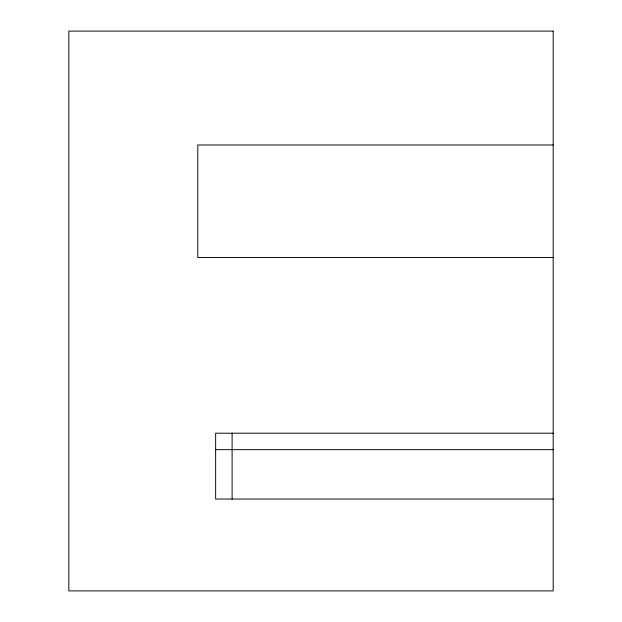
<?xml version="1.0" encoding="UTF-8"?>
<svg xmlns="http://www.w3.org/2000/svg" width="622" height="622" viewBox="0 0 622 622"><rect width="100%" height="100%" fill="white"/><g stroke="black" fill="none" stroke-linecap="round" stroke-linejoin="round"><path stroke-width="0.93" d="M553.168 144.98L197.804 144.98L197.804 257.492L553.168 257.492M553.168 433.2L215.64 433.2L215.64 499.054L553.168 499.054M215.64 449.659L553.168 449.659M232.107 433.2L232.107 499.054M553.168 31.1L68.832 31.1L68.832 590.9L553.168 590.9L553.168 31.1"/></g></svg>
